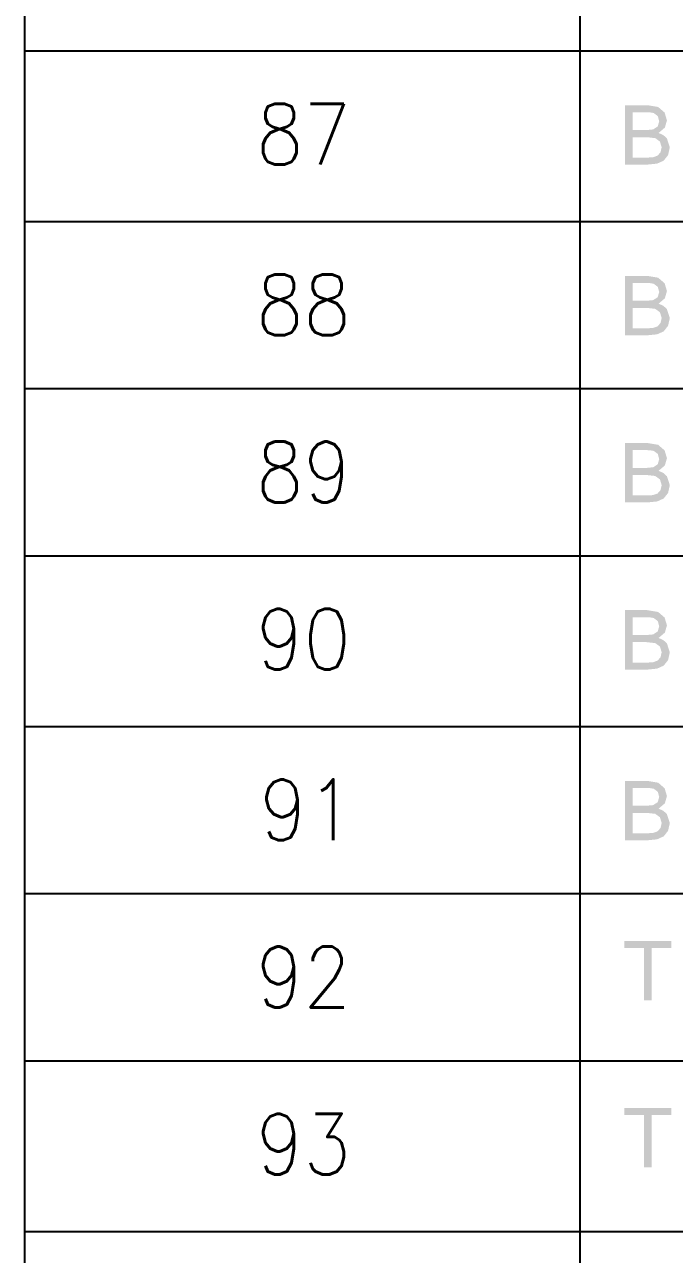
# Model space of a CAD drawing. Header units: millimetres. Extents: x 0 to 420, y 0 to 297.
# Drawn here: x 28.91 to 36.64, y 65.13 to 79.77 of the extents above; entities that cross this region are included whole.
import ezdxf

# ---------------------------------------------------------------- set-up
doc = ezdxf.new("R2010")
doc.units = ezdxf.units.MM
doc.layers.get('0').update_dxf_attribs({"linetype": 'CONTINUOUS'})
doc.styles.get("Standard").update_dxf_attribs({"font": 'STANDARD'})

msp = doc.modelspace()

# ---------------------------------------------------------------- hatches: boundary and pattern name
at = {"true_color": 0x0000fb}
h = msp.add_hatch(color=0, dxfattribs=at)
h.paths.add_polyline_path([(36.055542, 78.105), (36.055542, 78.812209), (36.321228, 78.812209), (36.450763, 78.790711), (36.527382, 78.724566), (36.555494, 78.63141), (36.530689, 78.545421), (36.456275, 78.48148), (36.513051, 78.455435), (36.554943, 78.416988), (36.589669, 78.310052), (36.568723, 78.217448), (36.516909, 78.151853), (36.439188, 78.116575), (36.325086, 78.105)], flags=0)
h.paths.add_polyline_path([(36.149248, 78.515104), (36.301935, 78.515104), (36.391232, 78.523372), (36.445251, 78.558099), (36.463441, 78.620386), (36.446353, 78.682122), (36.397847, 78.718502), (36.355265, 78.725944), (36.29036, 78.728424), (36.149248, 78.728424)], flags=0)
h.paths.add_polyline_path([(36.149248, 78.188233), (36.325086, 78.188233), (36.389027, 78.192092), (36.443046, 78.210833), (36.478324, 78.250521), (36.492656, 78.310052), (36.472261, 78.378954), (36.416037, 78.419744), (36.312959, 78.431319), (36.149248, 78.431319)], flags=0)
h = msp.add_hatch(color=0, dxfattribs=at)
h.paths.add_polyline_path([(36.055542, 76.073), (36.055542, 76.780209), (36.321228, 76.780209), (36.450763, 76.758712), (36.527382, 76.692566), (36.555494, 76.59941), (36.530689, 76.513421), (36.456275, 76.44948), (36.513051, 76.423435), (36.554943, 76.384988), (36.589669, 76.278052), (36.568723, 76.185448), (36.516909, 76.119853), (36.439188, 76.084575), (36.325086, 76.073)], flags=0)
h.paths.add_polyline_path([(36.149248, 76.483104), (36.301935, 76.483104), (36.391232, 76.491372), (36.445251, 76.526099), (36.463441, 76.588386), (36.446353, 76.650122), (36.397847, 76.686502), (36.355265, 76.693944), (36.29036, 76.696424), (36.149248, 76.696424)], flags=0)
h.paths.add_polyline_path([(36.149248, 76.156233), (36.325086, 76.156233), (36.389027, 76.160092), (36.443046, 76.178833), (36.478324, 76.218521), (36.492656, 76.278052), (36.472261, 76.346954), (36.416037, 76.387744), (36.312959, 76.399319), (36.149248, 76.399319)], flags=0)
h = msp.add_hatch(color=0, dxfattribs=at)
h.paths.add_polyline_path([(36.055542, 74.083333), (36.055542, 74.790542), (36.321228, 74.790542), (36.450763, 74.769045), (36.527382, 74.702899), (36.555494, 74.609744), (36.530689, 74.523754), (36.456275, 74.459813), (36.513051, 74.433768), (36.554943, 74.395321), (36.589669, 74.288385), (36.568723, 74.195781), (36.516909, 74.130186), (36.439188, 74.094909), (36.325086, 74.083333)], flags=0)
h.paths.add_polyline_path([(36.149248, 74.493437), (36.301935, 74.493437), (36.391232, 74.501705), (36.445251, 74.536432), (36.463441, 74.598719), (36.446353, 74.660455), (36.397847, 74.696836), (36.355265, 74.704277), (36.29036, 74.706758), (36.149248, 74.706758)], flags=0)
h.paths.add_polyline_path([(36.149248, 74.166567), (36.325086, 74.166567), (36.389027, 74.170425), (36.443046, 74.189166), (36.478324, 74.228854), (36.492656, 74.288385), (36.472261, 74.357287), (36.416037, 74.398077), (36.312959, 74.409652), (36.149248, 74.409652)], flags=0)
h = msp.add_hatch(color=0, dxfattribs=at)
h.paths.add_polyline_path([(36.055542, 72.093666), (36.055542, 72.800876), (36.321228, 72.800876), (36.450763, 72.779378), (36.527382, 72.713232), (36.555494, 72.620077), (36.530689, 72.534087), (36.456275, 72.470146), (36.513051, 72.444101), (36.554943, 72.405654), (36.589669, 72.298718), (36.568723, 72.206114), (36.516909, 72.14052), (36.439188, 72.105242), (36.325086, 72.093666)], flags=0)
h.paths.add_polyline_path([(36.149248, 72.503771), (36.301935, 72.503771), (36.391232, 72.512039), (36.445251, 72.546765), (36.463441, 72.609053), (36.446353, 72.670789), (36.397847, 72.707169), (36.355265, 72.71461), (36.29036, 72.717091), (36.149248, 72.717091)], flags=0)
h.paths.add_polyline_path([(36.149248, 72.1769), (36.325086, 72.1769), (36.389027, 72.180758), (36.443046, 72.1995), (36.478324, 72.239187), (36.492656, 72.298718), (36.472261, 72.36762), (36.416037, 72.40841), (36.312959, 72.419986), (36.149248, 72.419986)], flags=0)
h = msp.add_hatch(color=0, dxfattribs=at)
h.paths.add_polyline_path([(36.055542, 70.061666), (36.055542, 70.768876), (36.321228, 70.768876), (36.450763, 70.747378), (36.527382, 70.681232), (36.555494, 70.588077), (36.53069, 70.502087), (36.456276, 70.438146), (36.513051, 70.412101), (36.554943, 70.373654), (36.58967, 70.266718), (36.568723, 70.174114), (36.516909, 70.10852), (36.439188, 70.073242), (36.325086, 70.061666)], flags=0)
h.paths.add_polyline_path([(36.149249, 70.471771), (36.301935, 70.471771), (36.391232, 70.480039), (36.445251, 70.514765), (36.463441, 70.577053), (36.446354, 70.638789), (36.397847, 70.675169), (36.355265, 70.68261), (36.29036, 70.685091), (36.149249, 70.685091)], flags=0)
h.paths.add_polyline_path([(36.149249, 70.1449), (36.325086, 70.1449), (36.389027, 70.148758), (36.443046, 70.1675), (36.478324, 70.207187), (36.492656, 70.266718), (36.472261, 70.33562), (36.416037, 70.37641), (36.31296, 70.387986), (36.149249, 70.387986)], flags=0)
for points in [[(36.281983, 68.156666), (36.281983, 68.780091), (36.048819, 68.780091), (36.048819, 68.863876), (36.609405, 68.863876), (36.609405, 68.780091), (36.375139, 68.780091), (36.375139, 68.156666)], [(36.281983, 66.167), (36.281983, 66.790424), (36.048819, 66.790424), (36.048819, 66.874209), (36.609405, 66.874209), (36.609405, 66.790424), (36.375139, 66.790424), (36.375139, 66.167)]]:
    msp.add_hatch(color=0, dxfattribs=at).paths.add_polyline_path(points, flags=0)

# ---------------------------------------------------------------- linework, layer by layer
at = {"color": 0, "true_color": 0x000007}
for points in [[(28.913668, 256.116666), (28.913668, 49.403)], [(35.517668, 256.116666), (35.517668, 49.403)], [(28.913668, 79.459666), (77.681668, 79.459666)], [(28.913668, 77.427666), (77.681668, 77.427666)], [(28.913668, 75.438), (77.681668, 75.438)], [(28.913668, 73.448333), (77.681668, 73.448333)], [(28.913668, 71.416333), (77.681668, 71.416333)], [(28.913668, 69.426666), (77.681668, 69.426666)], [(28.913668, 67.437), (77.681668, 67.437)], [(28.913668, 65.405), (77.681668, 65.405)]]:
    msp.add_lwpolyline(points, dxfattribs=at)

# ---------------------------------------------------------------- texts
at = {"color": 0, "true_color": 0x0000fb, "char_height": 0.724708, "attachment_point": 1}
for s, insert, width in [('87', (31.665335, 78.829708), 0.88575423), ('88', (31.665335, 76.797705), 0.88575423), ('89', (31.665335, 74.808041), 0.88575423), ('90', (31.665335, 72.818378), 0.88575423), ('91', (31.707668, 70.786375), 0.72470802), ('92', (31.665335, 68.796712), 0.88575423), ('93', (31.665335, 66.807048), 0.88575423)]:
    msp.add_mtext(s, dxfattribs=dict(at, insert=insert, width=width))

doc.saveas('drawing.dxf')
